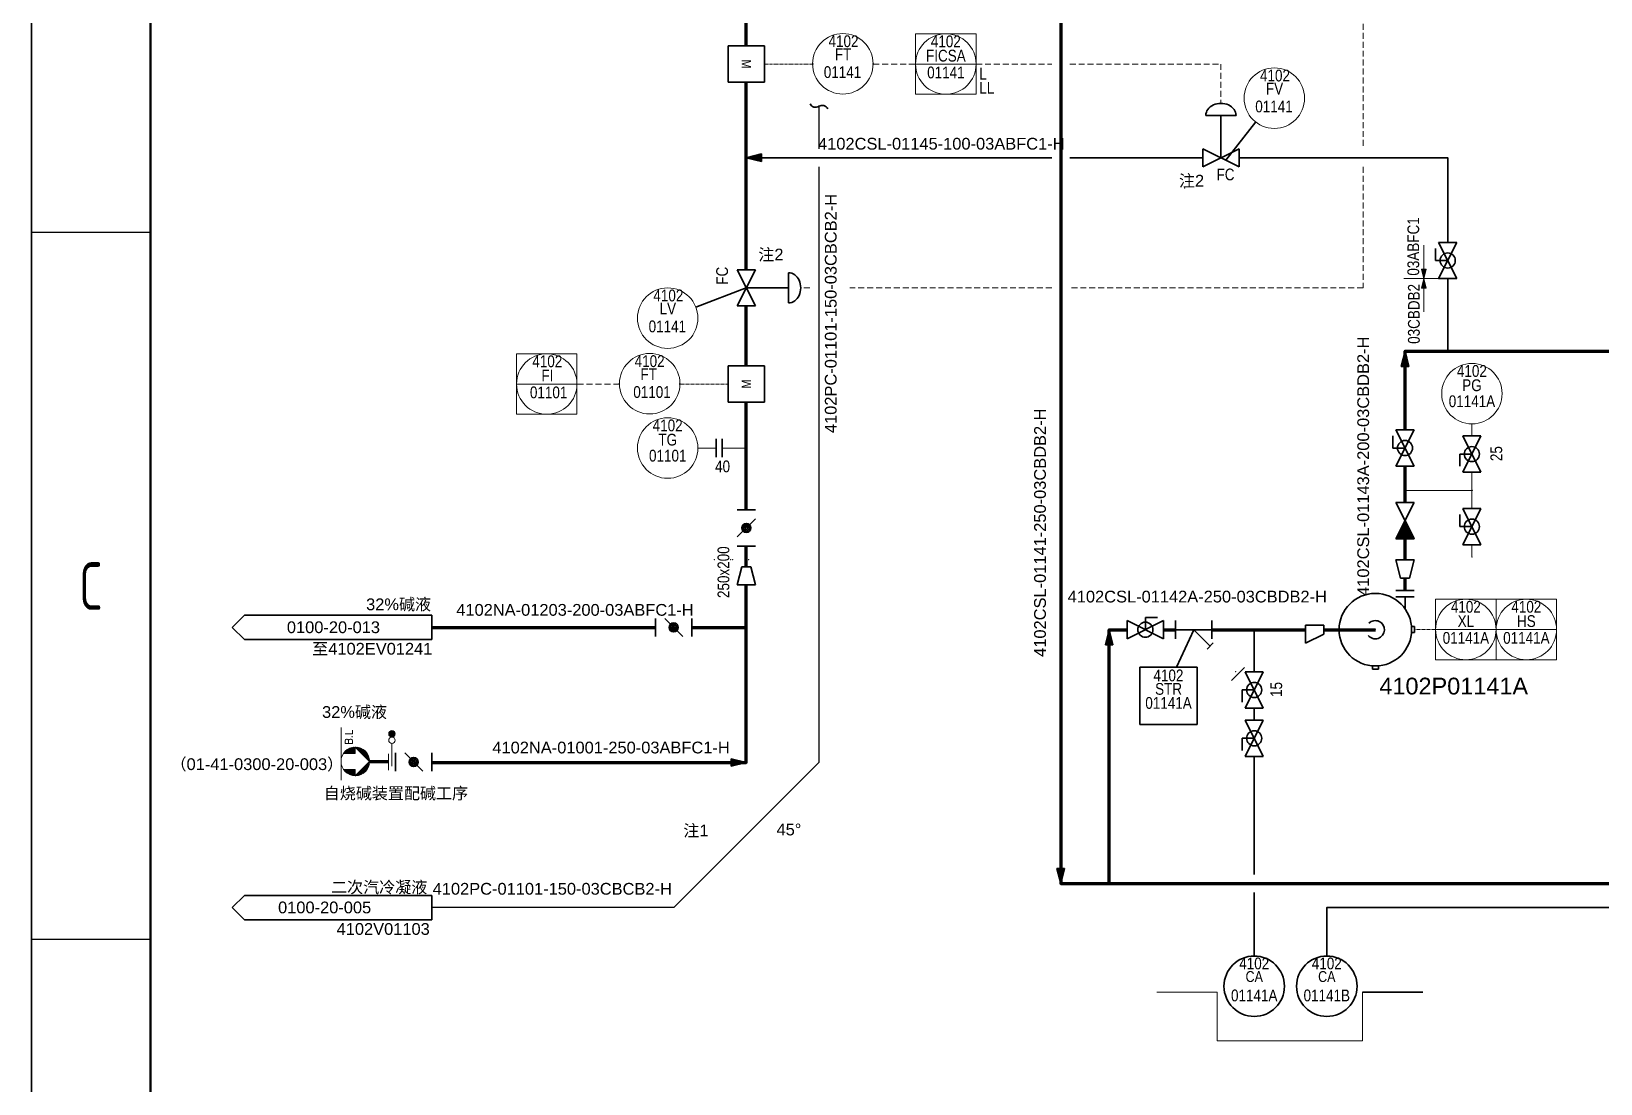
# Model space of a CAD drawing. Extents: x 757 to 8510, y -6585 to 527.
# Drawn here: x 1125.8 to 1455.3, y -753.4 to -532.4 of the extents above; entities that cross this region are included whole.
import ezdxf
from ezdxf.enums import TextEntityAlignment as Align

# ---------------------------------------------------------------- set-up
doc = ezdxf.new("R2010")
doc.units = 0
doc.header["$MEASUREMENT"] = 0
doc.linetypes.add('ELECTRIC', pattern=[0.1875, 0.125, -0.0625])
doc.layers.get('0').update_dxf_attribs({"linetype": 'CONTINUOUS'})
for name, color, linetype in [('10', 7, 'CONTINUOUS'), ('11', 7, 'CONTINUOUS'), ('12', 7, 'CONTINUOUS'), ('ConsistencyChecks', 7, 'CONTINUOUS'), ('Default', 6, 'CONTINUOUS'), ('Notes', 7, 'CONTINUOUS'), ('PUB_TITLE', 1, 'CONTINUOUS'), ('云线-1A', 6, 'CONTINUOUS'), ('图框', 92, 'CONTINUOUS')]:
    doc.layers.add(name, color=color, linetype=linetype)
doc.layers.add('TXT', color=9, linetype='CONTINUOUS', lineweight=0)
doc.styles.add('1', font='txt', dxfattribs={"bigfont": 'hztxt'})
doc.styles.add('Arial', font='arial.ttf')
doc.styles.add('Arial Narrow', font='ARIALN.TTF')
doc.styles.add('CD-Title Block', font='gbenor.shx', dxfattribs={"width": 0.8, "bigfont": 'gbcbig.shx'})
doc.styles.add('txt.shx', font='arial.ttf')

# ---------------------------------------------------------------- blocks, each defined once
blk = doc.blocks.new('HORIZ CENTRIFUGAL PUMP', base_point=(96.52, 116.84))
at = {"color": 0, "linetype": 'ByBlock', "lineweight": -2}
blk.add_circle((96.52, 116.84), 7.62, dxfattribs=at)
blk = doc.blocks.new('INSTRUMENT CONNECTOR')
at = {"color": 0, "linetype": 'ByBlock', "lineweight": -2}
for p, q in [((0, 0.635), (0.635, 0.635)), ((0, -0.635), (0, 0.635)), ((0.635, 0.635), (0.635, -0.635)), ((0.635, -0.635), (0, -0.635))]:
    blk.add_line(p, q, dxfattribs=at)
blk = doc.blocks.new('FLANGED NOZZLE-INTERNAL')
at = {"color": 0, "linetype": 'ByBlock', "lineweight": -2}
blk.add_arc((0, 0), 1.91, 45.5104, 321.6705, dxfattribs=at)
blk = doc.blocks.new('CHENGDA-FLANGED NOZZLE CONNECT TO TT')
at = {"color": 0, "linetype": 'ByBlock', "lineweight": -2}
for p, q in [((0, 0), (2.54, 0)), ((2.54, 0), (2.54, 1.905)), ((2.54, 1.905), (2.54, -1.905)), ((3.81, 1.905), (3.81, -1.905))]:
    blk.add_line(p, q, dxfattribs=at)
blk = doc.blocks.new('DISCR FIELD MOUNTED PT')
at = {"color": 0, "linetype": 'ByBlock', "lineweight": -2}
blk.add_circle((0, 0), 6.35, dxfattribs=at)
blk = doc.blocks.new('CHENGDA-DCS FUNC ACCESS IN PRIME LOC FOR PUMP', base_point=(1.27, 1.27))
at = {"color": 0, "linetype": 'ByBlock', "lineweight": -2}
for p, q in [((-5.08, 7.62), (7.62, 7.62)), ((-5.08, -5.08), (-5.08, 7.62)), ((7.62, 7.62), (7.62, -5.08)), ((-5.08, 1.27), (7.62, 1.27)), ((7.62, -5.08), (-5.08, -5.08))]:
    blk.add_line(p, q, dxfattribs=at)
blk.add_circle((1.27, 1.27), 6.35, dxfattribs=at)
blk = doc.blocks.new('DISCR FIELD MOUNTED TT')
at = {"color": 0, "linetype": 'ByBlock', "lineweight": -2}
blk.add_circle((0, 0), 6.35, dxfattribs=at)
blk = doc.blocks.new('DIAPHRAGM ACTUATOR')
at = {"color": 0, "linetype": 'ByBlock', "lineweight": -2}
for p, q in [((-3.175, 8.89), (3.175, 8.89)), ((0, 8.89), (0, 0))]:
    blk.add_line(p, q, dxfattribs=at)
blk.add_ellipse((0, 8.89), major_axis=(-3.175, 0), ratio=0.8, start_param=3.1415926, end_param=6.2831853, dxfattribs=at)
blk = doc.blocks.new('MAGNETIC FLOW INSTRUMENT__MIRROREDTEXT')
at = {"color": 0, "linetype": 'ByBlock', "lineweight": -2}
for p, q in [((-3.81, -3.81), (-3.81, 3.81)), ((-3.81, 3.81), (3.81, 3.81)), ((3.81, 3.81), (3.81, -3.81)), ((3.81, -3.81), (-3.81, -3.81))]:
    blk.add_line(p, q, dxfattribs=at)
at = {"color": 0, "linetype": 'ByBlock', "lineweight": -2, "extrusion": (0, 0, -1), "style": 'Arial', "width": 0.8}
blk.add_text('M', height=2.014, rotation=180, dxfattribs=at).set_placement((0.002, 0), align=Align.MIDDLE_CENTER)
blk = doc.blocks.new('CONCENTRIC')
at = {"color": 0, "linetype": 'ByBlock', "lineweight": -2}
for p, q in [((-1.905, -1.905), (-1.905, 1.905)), ((-1.905, 1.905), (1.905, 0.953)), ((1.905, 0.953), (1.905, -0.952)), ((1.905, -0.952), (-1.905, -1.905))]:
    blk.add_line(p, q, dxfattribs=at)
blk = doc.blocks.new('CHENGDA-SAMPLES')
at = {"color": 0, "linetype": 'ByBlock', "lineweight": -2}
blk.add_circle((0, 0), 6.35, dxfattribs=at)
blk = doc.blocks.new('ECCENTRIC')
at = {"color": 0, "linetype": 'ByBlock', "lineweight": -2}
for p, q in [((1.905, 0.953), (-1.905, 0.953)), ((-1.905, 0.953), (-1.905, -2.857)), ((1.905, -0.953), (1.905, 0.953)), ((-1.905, -2.857), (1.905, -0.953))]:
    blk.add_line(p, q, dxfattribs=at)
blk = doc.blocks.new('CHECK VALVE')
at = {"linetype": 'ByBlock', "lineweight": -2}
blk.add_hatch(color=0, dxfattribs=at).paths.add_polyline_path([(-3.81, 1.905), (-3.81, -1.905), (0, 0)])
at = {"color": 0, "linetype": 'ByBlock', "lineweight": -2}
for p, q in [((3.81, 1.905), (-3.81, -1.905)), ((-3.81, 1.905), (3.81, -1.905)), ((-3.81, -1.905), (-3.81, 1.905)), ((3.81, -1.905), (3.81, 1.905))]:
    blk.add_line(p, q, dxfattribs=at)
blk.add_lwpolyline([(-3.81, 1.905), (-3.81, -1.905), (0, 0)], close=True, dxfattribs=at)
blk = doc.blocks.new('Y STRAINER', base_point=(0.29, 0))
at = {"color": 0, "linetype": 'ByBlock', "lineweight": -2}
for p, q in [((-3.52, -1.91), (-3.52, 1.91)), ((3.74, -3.45), (0.29, 0)), ((4.1, 1.91), (4.1, -1.91)), ((4.1, 0), (-3.52, 0)), ((4.39, -2.79), (3.08, -4.1))]:
    blk.add_line(p, q, dxfattribs=at)
blk = doc.blocks.new('DOUBLE FLANGE')
at = {"color": 0, "linetype": 'ByBlock', "lineweight": -2}
for p, q in [((0, -1.905), (0, 1.905)), ((1.27, -1.905), (1.27, 1.905))]:
    blk.add_line(p, q, dxfattribs=at)
blk = doc.blocks.new('BALL VALVE')
at = {"color": 0, "linetype": 'ByBlock', "lineweight": -2}
for p, q in [((-3.81, 1.905), (-3.81, -1.905)), ((3.81, -1.905), (-3.81, 1.905)), ((-3.81, -1.905), (3.81, 1.905)), ((0, 0), (0, 2.54)), ((0, 2.54), (2.54, 2.54)), ((3.81, 1.905), (3.81, -1.905))]:
    blk.add_line(p, q, dxfattribs=at)
blk.add_circle((0, 0), 1.587, dxfattribs=at)
blk = doc.blocks.new('2 WAY GLOBE')
at = {"color": 0, "linetype": 'ByBlock', "lineweight": -2}
for p, q in [((3.81, 1.91), (-3.81, -1.91)), ((-3.81, 1.9), (3.81, -1.9)), ((-3.81, -1.91), (-3.81, 1.9)), ((3.81, -1.91), (3.81, 1.91))]:
    blk.add_line(p, q, dxfattribs=at)
blk = doc.blocks.new('OFF-DRAWING1', base_point=(-22.23, 0))
at = {"color": 0, "linetype": 'ByBlock', "lineweight": -2}
for p, q in [((-3.81, 2.54), (-43.18, 2.54)), ((-43.18, 2.54), (-43.18, -2.54)), ((-1.27, 0), (-3.81, 2.54)), ((-3.81, -2.54), (-1.27, 0)), ((-43.18, -2.54), (-3.81, -2.54))]:
    blk.add_line(p, q, dxfattribs=at)
blk = doc.blocks.new('FLANGE BLIND WITHOUT TAP', base_point=(0.306, 0))
at = {"color": 0, "linetype": 'ByBlock', "lineweight": -2}
blk.add_line((0.635, -1.905), (0.635, 1.905), dxfattribs=at)
blk = doc.blocks.new('BUTTERFLY VALVE')
at = {"color": 0, "linetype": 'ByBlock', "lineweight": -2}
for p, q in [((-3.81, 1.9), (-3.81, -1.9)), ((-1.89, 1.9), (1.91, -1.9)), ((3.81, 1.9), (3.81, -1.9))]:
    blk.add_line(p, q, dxfattribs=at)
for radius in [0.952, 0.648, 0.342]:
    blk.add_circle((0, 0), radius, dxfattribs=at)
blk = doc.blocks.new('A1图框_H')
at = {"layer": '图框', "linetype": 'Continuous'}
for p, q in [((-806, 287), (-831, 287)), ((-806, 138.5), (-831, 138.5))]:
    blk.add_line(p, q, dxfattribs=at)
blk.add_lwpolyline([(-831, 584), (10, 584), (10, -10), (-831, -10)], close=True, dxfattribs=at)
at = {"layer": '图框', "linetype": 'Continuous', "const_width": 0.5}
blk.add_lwpolyline([(-806, 574), (0, 574), (0, 0), (-806, 0)], close=True, dxfattribs=at)
at = {"layer": '图框', "linetype": 'Continuous', "style": 'CD-Title Block', "width": 0.8}
blk.add_text('C', height=10, dxfattribs=at).set_placement((-818.5, 212.75), align=Align.MIDDLE)

msp = doc.modelspace()

# ---------------------------------------------------------------- hatches: boundary and pattern name
at = {"layer": '11', "linetype": 'ByBlock'}
for points in [[(1275.9, -558.97), (1279.06, -559.75), (1279.06, -558.17)], [(1418.21, -582.35), (1417.71, -582.35), (1418.21, -584.35)], [(1418.21, -584.35), (1418.71, -582.35), (1418.21, -582.35)], [(1418.21, -584.35), (1417.71, -586.35), (1418.21, -586.35)], [(1418.21, -586.35), (1418.71, -586.35), (1418.21, -584.35)], [(1414.25, -599.61), (1413.47, -602.77), (1415.05, -602.77)], [(1352.1, -658.08), (1351.32, -661.24), (1352.9, -661.24)], [(1275.9, -685.97), (1272.74, -685.19), (1272.74, -686.77)], [(1341.94, -711.37), (1342.72, -708.21), (1341.14, -708.21)]]:
    msp.add_hatch(color=7, dxfattribs=at).paths.add_polyline_path(points)

# ---------------------------------------------------------------- linework, layer by layer
at = {"layer": '11', "color": 7, "linetype": 'Continuous', "lineweight": 35}
for p, q in [((1279.06, -558.17), (1275.9, -558.97)), ((1275.9, -558.97), (1279.06, -559.75)), ((1279.06, -559.75), (1279.06, -558.17)), ((1414.25, -599.61), (1413.47, -602.77)), ((1415.05, -602.77), (1414.25, -599.61)), ((1413.47, -602.77), (1415.05, -602.77)), ((1352.1, -658.08), (1351.32, -661.24)), ((1352.9, -661.24), (1352.1, -658.08)), ((1351.32, -661.24), (1352.9, -661.24)), ((1358.57, -677.96), (1358.57, -665.96)), ((1358.57, -665.96), (1370.57, -665.96)), ((1370.57, -665.96), (1370.57, -677.96)), ((1370.57, -677.96), (1358.57, -677.96)), ((1272.74, -685.19), (1272.74, -686.77)), ((1275.9, -685.97), (1272.74, -685.19)), ((1272.74, -686.77), (1275.9, -685.97)), ((1341.14, -708.21), (1341.94, -711.37)), ((1342.72, -708.21), (1341.14, -708.21)), ((1341.94, -711.37), (1342.72, -708.21))]:
    msp.add_line(p, q, dxfattribs=at)
at = {"layer": '11', "color": 7, "linetype": 'Continuous', "lineweight": 13}
for p, q in [((1418.21, -591.35), (1418.21, -577.35)), ((1417.71, -582.35), (1418.71, -586.35)), ((1418.71, -582.35), (1417.71, -582.35)), ((1417.71, -586.35), (1418.71, -582.35)), ((1414.01, -584.35), (1421.31, -584.35)), ((1417.71, -586.35), (1418.71, -586.35))]:
    msp.add_line(p, q, dxfattribs=at)
at = {"layer": '11', "color": 56, "linetype": 'Continuous', "lineweight": 70, "true_color": 0x808000}
for p, q in [((1209.86, -657.6), (1256.84, -657.6)), ((1264.46, -657.6), (1275.9, -657.6)), ((1196.78, -685.74), (1200.73, -685.74))]:
    msp.add_line(p, q, dxfattribs=at)
for points in [[(1275.9, -535.44), (1275.9, -327.83), (1316.54, -327.83)], [(1341.94, -513.25), (1341.94, -711.37), (1352.1, -711.37)], [(1275.9, -558.97), (1275.9, -543.09)], [(1275.9, -582.47), (1275.9, -558.97)], [(1275.9, -602.67), (1275.9, -590.09)], [(1414.25, -616.12), (1414.25, -599.61), (1423.22, -599.61)], [(1423.22, -599.61), (1453.7, -599.61)], [(1453.7, -599.61), (1468.94, -599.61)], [(1275.9, -619.93), (1275.9, -610.29)], [(1275.9, -632.9), (1275.9, -619.93)], [(1414.25, -628.82), (1414.25, -623.74)], [(1414.25, -631.36), (1414.25, -628.82)], [(1414.25, -643.42), (1414.25, -638.98)], [(1275.9, -644.85), (1275.9, -640.52)], [(1209.86, -685.97), (1275.9, -685.97), (1275.9, -648.66)], [(1414.25, -649.88), (1414.25, -647.23)], [(1352.1, -711.37), (1458.78, -711.37), (1458.78, -658.03), (1462.59, -658.03)], [(1352.1, -711.37), (1352.1, -658.08), (1355.91, -658.08)], [(1363.53, -658.08), (1366.06, -658.08)], [(1373.68, -658.08), (1382.58, -658.08)], [(1382.58, -658.08), (1393.37, -658.08)], [(1397.18, -658.08), (1408.02, -658.08)]]:
    msp.add_lwpolyline(points, dxfattribs=at)
at = {"layer": '11', "color": 30, "linetype": 'Continuous', "lineweight": 25, "true_color": 0xff8000}
for points in [[(1291.14, -548.16), (1291.14, -557.07)], [(1291.14, -560.87), (1291.14, -685.97), (1260.66, -716.45), (1209.86, -716.45)]]:
    msp.add_lwpolyline(points, dxfattribs=at)
at = {"layer": '11', "color": 7, "linetype": 'Continuous', "lineweight": 0}
for points in [[(1275.9, -558.97), (1279.06, -559.75), (1279.06, -558.17)], [(1418.21, -582.35), (1417.71, -582.35), (1418.21, -584.35)], [(1418.21, -584.35), (1418.71, -582.35), (1418.21, -582.35)], [(1418.21, -584.35), (1417.71, -586.35), (1418.21, -586.35)], [(1418.21, -586.35), (1418.71, -586.35), (1418.21, -584.35)], [(1414.25, -599.61), (1413.47, -602.77), (1415.05, -602.77)], [(1352.1, -658.08), (1351.32, -661.24), (1352.9, -661.24)], [(1275.9, -685.97), (1272.74, -685.19), (1272.74, -686.77)], [(1341.94, -711.37), (1342.72, -708.21), (1341.14, -708.21)]]:
    msp.add_lwpolyline(points, close=True, dxfattribs=at)
at = {"layer": '11', "color": 56, "linetype": 'Continuous', "lineweight": 35, "true_color": 0x808000}
for points in [[(1340.04, -558.97), (1275.9, -558.97)], [(1371.78, -558.97), (1343.84, -558.97)], [(1423.22, -576.73), (1423.22, -558.97), (1379.4, -558.97)], [(1423.22, -599.61), (1423.22, -584.28)], [(1382.58, -658.08), (1382.58, -666.92)], [(1382.58, -674.54), (1382.58, -677.08)], [(1382.58, -684.7), (1382.58, -709.47)], [(1489.26, -684.7), (1489.26, -716.45), (1397.82, -716.45), (1397.82, -726.61)], [(1382.58, -713.27), (1382.58, -726.61)]]:
    msp.add_lwpolyline(points, dxfattribs=at)
at = {"layer": '11', "color": 7, "linetype": 'Continuous', "lineweight": 35}
msp.add_lwpolyline([(1366.28, -665.96), (1369.87, -658.08)], dxfattribs=at)
for centre, start, end in [((1290.45, -547.09), 203.8366, 302.765), ((1291.83, -549.23), 23.8366, 122.765)]:
    msp.add_arc(centre, 1.27, start, end, dxfattribs=at)
for p in [(1275.9, -558.97), (1275.9, -619.93), (1414.25, -628.82), (1382.58, -658.08)]:
    msp.add_point(p, dxfattribs=at)
at = {"layer": '12', "color": 7, "linetype": 'Continuous', "lineweight": 35}
for p, q in [((1289.86, -539.28), (1289.86, -539.16)), ((1289.86, -539.28), (1289.86, -539.41)), ((1302.57, -539.28), (1302.57, -539.16)), ((1302.57, -539.28), (1302.57, -539.41)), ((1249.23, -606.48), (1249.23, -606.35)), ((1261.94, -606.48), (1261.94, -606.35)), ((1249.23, -606.48), (1249.23, -606.6)), ((1261.94, -606.48), (1261.94, -606.6))]:
    msp.add_line(p, q, dxfattribs=at)
at = {"layer": '12', "color": 96, "linetype": 'ELECTRIC', "lineweight": 18, "ltscale": 10, "true_color": 0x008000}
for points in [[(1405.44, -519.6), (1405.44, -557.07)], [(1302.57, -539.28), (1311.46, -539.28)], [(1324.16, -539.28), (1340.04, -539.28)], [(1343.84, -539.28), (1375.59, -539.28), (1375.59, -547.54)], [(1405.44, -560.87), (1405.44, -586.28), (1343.84, -586.28)], [(1289.24, -586.28), (1287.33, -586.28)], [(1340.04, -586.28), (1297.68, -586.28)], [(1249.23, -606.48), (1240.34, -606.48)]]:
    msp.add_lwpolyline(points, dxfattribs=at)
at = {"layer": '12', "color": 96, "linetype": 'ELECTRIC', "lineweight": 18, "true_color": 0x008000}
for points in [[(1279.71, -539.28), (1289.86, -539.28)], [(1272.09, -606.48), (1261.94, -606.48)], [(1416.27, -658.03), (1420.68, -658.03)]]:
    msp.add_lwpolyline(points, dxfattribs=at)
at = {"layer": '12', "color": 7, "linetype": 'Continuous', "lineweight": 35}
for points in [[(1382.89, -551.45), (1376.61, -559.48)], [(1265.32, -590.36), (1275.9, -586.28)]]:
    msp.add_lwpolyline(points, dxfattribs=at)
at = {"layer": '12', "color": 96, "linetype": 'Continuous', "lineweight": 18, "true_color": 0x008000}
for points in [[(1428.3, -617.39), (1428.3, -614.85)], [(1269.55, -619.93), (1265.74, -619.93)], [(1275.9, -619.93), (1270.82, -619.93)], [(1428.3, -625.01), (1428.3, -628.82)], [(1428.3, -628.82), (1414.25, -628.82)], [(1428.3, -628.82), (1428.3, -632.63)], [(1428.3, -640.25), (1428.3, -642.79)]]:
    msp.add_lwpolyline(points, dxfattribs=at)
at = {"layer": '12', "color": 7, "linetype": 'Continuous', "lineweight": 13}
for centre in [(1296.18, -539.23), (1386.8, -546.45), (1259.39, -592.64), (1255.62, -606.42)]:
    msp.add_circle(centre, 6.35, dxfattribs=at)
at = {"layer": '12', "color": 7, "linetype": 'Continuous', "lineweight": 35}
msp.add_point((1428.3, -628.82), dxfattribs=at)
at = {"layer": 'ConsistencyChecks', "color": 7, "linetype": 'Continuous', "lineweight": 9}
for p in [(1279.71, -539.28), (1289.86, -539.28), (1302.57, -539.28), (1311.46, -539.28), (1324.16, -539.28), (1291.14, -548.16), (1375.59, -547.54), (1275.9, -558.97), (1275.9, -558.97), (1275.9, -558.97), (1371.78, -558.97), (1375.59, -558.97), (1379.4, -558.97), (1379.4, -558.97), (1407.18, -558.97), (1367.97, -565.32), (1275.9, -582.47), (1275.9, -586.28), (1287.33, -586.28), (1275.9, -590.09), (1227.64, -606.48), (1240.34, -606.48), (1249.23, -606.48), (1261.94, -606.48), (1272.09, -606.48), (1414.25, -616.12), (1428.3, -614.85), (1428.3, -617.39), (1265.74, -619.93), (1269.55, -619.93), (1270.82, -619.93), (1275.9, -619.93), (1275.9, -619.93), (1275.9, -619.93), (1414.25, -623.74), (1428.3, -625.01), (1414.25, -628.82), (1414.25, -628.82), (1414.25, -628.82), (1428.3, -628.82), (1428.3, -628.82), (1428.3, -628.82), (1414.25, -631.36), (1428.3, -632.63), (1275.9, -632.9), (1414.25, -638.98), (1428.3, -640.25), (1269.2, -643.37), (1272.62, -643.37), (1273.01, -643.37), (1276.43, -643.37), (1414.25, -643.42), (1414.25, -647.23), (1414.25, -649.88), (1414.25, -653.69), (1355.91, -658.08), (1363.53, -658.08), (1366.06, -658.08), (1373.68, -658.08), (1382.58, -658.08), (1382.58, -658.08), (1382.58, -658.08), (1393.37, -658.08), (1397.18, -658.08), (1416.27, -658.03), (1420.68, -658.03), (1433.38, -658.03), (1433.38, -658.03), (1373.32, -661.53), (1378.71, -666.92), (1382.58, -666.92), (1408.02, -666.33), (1382.58, -674.54), (1382.58, -677.08), (1382.58, -684.7), (1202.23, -685.87), (1209.85, -685.87), (1209.86, -716.45)]:
    msp.add_point(p, dxfattribs=at)
at = {"layer": 'ConsistencyChecks', "color": 5, "linetype": 'Continuous', "lineweight": 9}
for p in [(1428.3, -642.79), (1408.02, -658.08), (1408.02, -658.08), (1415.64, -658.03), (1373.32, -661.53), (1408.02, -665.7), (1378.71, -666.92), (1202.24, -685.87), (1209.86, -685.87), (1382.58, -726.61), (1397.82, -726.61), (1376.23, -732.96), (1388.93, -732.96), (1391.47, -732.96), (1404.17, -732.96), (1382.58, -739.31), (1397.82, -739.31)]:
    msp.add_point(p, dxfattribs=at)
at = {"layer": 'Notes', "color": 7, "linetype": 'Continuous', "lineweight": 0}
for p, q in [((1374.83, -734.23), (1362.13, -734.23)), ((1374.83, -744.39), (1374.83, -734.23)), ((1418.01, -734.23), (1405.31, -734.23)), ((1405.31, -734.23), (1405.31, -744.39)), ((1405.31, -744.39), (1374.83, -744.39))]:
    msp.add_line(p, q, dxfattribs=at)
at = {"layer": 'Notes', "color": 7, "linetype": 'Continuous', "lineweight": 35}
msp.add_line((1405.31, -734.23), (1418.01, -734.23), dxfattribs=at)
at = {"layer": 'PUB_TITLE', "color": 2}
msp.add_lwpolyline([(1125.75, -277.65), (1966.75, -277.65), (1966.75, -871.65), (1125.75, -871.65)], close=True, dxfattribs=at)
at = {"layer": 'TXT', "color": 0, "linetype": 'Continuous'}
for p, q in [((1190.78, -678.61), (1190.78, -689.71)), ((1200.86, -680.21), (1200.86, -679.68)), ((1200.92, -680.32), (1200.92, -679.57)), ((1200.97, -680.39), (1200.97, -679.5)), ((1201.03, -680.45), (1201.03, -679.44)), ((1201.09, -680.49), (1201.09, -679.4)), ((1201.14, -680.53), (1201.14, -679.36)), ((1201.2, -680.56), (1201.2, -679.33)), ((1201.26, -680.58), (1201.26, -679.31)), ((1201.31, -680.6), (1201.31, -679.29)), ((1201.37, -680.61), (1201.37, -679.28)), ((1201.42, -680.62), (1201.42, -679.27)), ((1201.48, -680.62), (1201.48, -679.27)), ((1201.48, -681.97), (1201.48, -686.77)), ((1201.54, -680.62), (1201.54, -679.27)), ((1201.59, -680.61), (1201.59, -679.28)), ((1201.65, -680.6), (1201.65, -679.29)), ((1201.71, -680.58), (1201.71, -679.31)), ((1201.76, -680.56), (1201.76, -679.33)), ((1201.82, -680.53), (1201.82, -679.36)), ((1201.87, -680.49), (1201.87, -679.4)), ((1201.93, -680.45), (1201.93, -679.44)), ((1201.99, -680.39), (1201.99, -679.5)), ((1202.04, -680.32), (1202.04, -679.57)), ((1202.1, -680.21), (1202.1, -679.68)), ((1191.28, -684.07), (1193.78, -684.07)), ((1191.36, -683.95), (1191.99, -683.33)), ((1191.39, -684.07), (1192.38, -683.09)), ((1191.53, -684.07), (1192.64, -682.96)), ((1191.67, -684.07), (1192.86, -682.88)), ((1191.82, -684.07), (1193.06, -682.82)), ((1191.96, -684.07), (1193.24, -682.79)), ((1192.1, -684.07), (1193.41, -682.76)), ((1192.24, -684.07), (1193.56, -682.75)), ((1192.38, -684.07), (1193.71, -682.74)), ((1192.52, -684.07), (1193.78, -682.82)), ((1192.66, -684.07), (1193.78, -682.96)), ((1192.81, -684.07), (1193.78, -683.1)), ((1192.95, -684.07), (1193.78, -683.24)), ((1193.09, -684.07), (1193.78, -683.38)), ((1193.23, -684.07), (1193.78, -683.52)), ((1193.37, -684.07), (1193.78, -683.66)), ((1193.51, -684.07), (1193.78, -683.81)), ((1193.65, -684.07), (1193.78, -683.95)), ((1193.78, -682.74), (1196.78, -685.74)), ((1193.78, -682.74), (1193.78, -684.07)), ((1193.82, -682.78), (1193.85, -682.74)), ((1193.89, -682.85), (1193.99, -682.75)), ((1193.96, -682.92), (1194.12, -682.76)), ((1194.03, -682.99), (1194.24, -682.77)), ((1194.1, -683.06), (1194.36, -682.8)), ((1194.17, -683.13), (1194.48, -682.82)), ((1194.24, -683.2), (1194.59, -682.85)), ((1194.31, -683.27), (1194.7, -682.88)), ((1194.38, -683.34), (1194.8, -682.92)), ((1194.45, -683.41), (1194.91, -682.96)), ((1194.52, -683.48), (1195.01, -683)), ((1194.59, -683.55), (1195.1, -683.05)), ((1194.66, -683.63), (1195.2, -683.09)), ((1194.73, -683.7), (1195.29, -683.14)), ((1194.81, -683.77), (1195.37, -683.2)), ((1194.88, -683.84), (1195.46, -683.25)), ((1194.95, -683.91), (1195.54, -683.31)), ((1195.02, -683.98), (1195.62, -683.37)), ((1195.09, -684.05), (1195.7, -683.44)), ((1195.16, -684.12), (1195.78, -683.5)), ((1195.23, -684.19), (1195.85, -683.57)), ((1195.3, -684.26), (1195.92, -683.64)), ((1195.37, -684.33), (1195.99, -683.71)), ((1195.44, -684.4), (1196.06, -683.79)), ((1195.51, -684.47), (1196.12, -683.87)), ((1195.58, -684.54), (1196.18, -683.95)), ((1195.65, -684.61), (1196.24, -684.03)), ((1195.72, -684.69), (1196.3, -684.11)), ((1195.8, -684.76), (1196.35, -684.2)), ((1195.87, -684.83), (1196.4, -684.29)), ((1195.94, -684.9), (1196.45, -684.38)), ((1196.01, -684.97), (1196.5, -684.48)), ((1196.08, -685.04), (1196.54, -684.58)), ((1196.15, -685.11), (1196.58, -684.68)), ((1196.22, -685.18), (1196.62, -684.78)), ((1196.29, -685.25), (1196.65, -684.89)), ((1196.36, -685.32), (1196.68, -685)), ((1196.43, -685.39), (1196.71, -685.11)), ((1196.5, -685.46), (1196.73, -685.23)), ((1196.57, -685.53), (1196.75, -685.36)), ((1196.64, -685.6), (1196.77, -685.48)), ((1200.73, -687.6), (1200.73, -684.15)), ((1202.23, -687.6), (1202.23, -684.15)), ((1191.28, -687.41), (1193.78, -687.41)), ((1191.29, -687.42), (1191.31, -687.41)), ((1191.35, -687.5), (1191.45, -687.41)), ((1191.41, -687.58), (1191.59, -687.41)), ((1191.48, -687.66), (1191.73, -687.41)), ((1191.54, -687.74), (1191.87, -687.41)), ((1191.61, -687.81), (1192.01, -687.41)), ((1191.68, -687.88), (1192.16, -687.41)), ((1191.75, -687.95), (1192.3, -687.41)), ((1191.83, -688.02), (1192.44, -687.41)), ((1191.9, -688.08), (1192.58, -687.41)), ((1191.98, -688.14), (1192.72, -687.41)), ((1192.07, -688.2), (1192.86, -687.41)), ((1192.15, -688.26), (1193, -687.41)), ((1192.24, -688.31), (1193.15, -687.41)), ((1192.33, -688.36), (1193.29, -687.41)), ((1192.42, -688.41), (1193.43, -687.41)), ((1192.52, -688.46), (1193.57, -687.41)), ((1192.61, -688.5), (1193.71, -687.41)), ((1192.72, -688.54), (1193.78, -687.48)), ((1192.82, -688.58), (1193.78, -687.62)), ((1192.93, -688.61), (1193.78, -687.76)), ((1193.04, -688.65), (1193.78, -687.91)), ((1193.15, -688.67), (1193.78, -688.05)), ((1193.27, -688.69), (1193.78, -688.19)), ((1193.39, -688.71), (1193.78, -688.33)), ((1193.52, -688.73), (1193.78, -688.47)), ((1193.65, -688.74), (1193.78, -688.61)), ((1196.78, -685.74), (1193.78, -688.74)), ((1193.78, -687.41), (1193.78, -688.74)), ((1193.79, -688.74), (1196.78, -685.75)), ((1193.94, -688.73), (1196.77, -685.9)), ((1194.09, -688.72), (1196.76, -686.05)), ((1194.26, -688.7), (1196.74, -686.22)), ((1194.43, -688.67), (1196.7, -686.39)), ((1194.62, -688.62), (1196.66, -686.58)), ((1194.84, -688.55), (1196.58, -686.8)), ((1195.08, -688.44), (1196.48, -687.04)), ((1195.41, -688.26), (1196.3, -687.37)), ((1196.71, -685.68), (1196.77, -685.62))]:
    msp.add_line(p, q, dxfattribs=at)
for centre, radius in [((1201.48, -679.95), 0.675), ((1201.48, -681.3), 0.675), ((1193.78, -685.74), 3)]:
    msp.add_circle(centre, radius, dxfattribs=at)
at = {"layer": '云线-1A', "color": 1, "lineweight": 35}
msp.add_line((1125.75, -2718.9), (1125.75, 18.8), dxfattribs=at)

# ---------------------------------------------------------------- block references
at = {"layer": '10', "color": 16, "linetype": 'Continuous', "lineweight": 35, "true_color": 0x800000}
msp.add_blockref('HORIZ CENTRIFUGAL PUMP', (1408.02, -658.08), dxfattribs=at)
at = {"layer": '10', "color": 16, "linetype": 'Continuous', "lineweight": 35, "true_color": 0x800000, "xscale": -1}
for name, p, rotation in [('CHENGDA-FLANGED NOZZLE CONNECT TO TT', (1414.25, -653.69), 269.9999999999941), ('INSTRUMENT CONNECTOR', (1415.64, -658.03), 180), ('INSTRUMENT CONNECTOR', (1408.02, -665.7), 90.00000000000593)]:
    msp.add_blockref(name, p, dxfattribs=dict(at, rotation=rotation))
msp.add_blockref('FLANGED NOZZLE-INTERNAL', (1408.02, -658.08), dxfattribs=at)
at = {"layer": '11', "color": 56, "linetype": 'Continuous', "lineweight": 35, "true_color": 0x808000}
for name, p, rotation in [('BALL VALVE', (1423.22, -580.54), 90.00000000000594), ('BALL VALVE', (1414.25, -619.93), 90.00000000000594), ('DOUBLE FLANGE', (1270.82, -619.93), 180.0000000000119), ('CHECK VALVE', (1414.25, -635.17), 90.00000000000594), ('BALL VALVE', (1428.3, -636.44), 90.00000000000594), ('BUTTERFLY VALVE', (1275.9, -636.71), 90.00000000001187), ('CONCENTRIC', (1275.9, -646.75), 90.00000000001187), ('CONCENTRIC', (1414.25, -645.33), 269.9999999999941), ('FLANGE BLIND WITHOUT TAP', (1378.94, -667.15), 315.0000000000473)]:
    msp.add_blockref(name, p, dxfattribs=dict(at, rotation=rotation))
at = {"layer": '11', "color": 56, "linetype": 'Continuous', "lineweight": 35, "true_color": 0x808000, "xscale": -1, "rotation": 90.00000000000593}
for p in [(1428.3, -621.2), (1382.58, -670.73), (1382.58, -680.89)]:
    msp.add_blockref('BALL VALVE', p, dxfattribs=at)
at = {"layer": '11', "color": 56, "linetype": 'Continuous', "lineweight": 35, "true_color": 0x808000, "xscale": -1}
for name, p in [('OFF-DRAWING1', (1188.91, -657.6)), ('OFF-DRAWING1', (1188.91, -716.45)), ('CHENGDA-SAMPLES', (1397.82, -732.96))]:
    msp.add_blockref(name, p, dxfattribs=at)
at = {"layer": '11', "color": 56, "linetype": 'Continuous', "lineweight": 35, "true_color": 0x808000}
for name, p in [('BUTTERFLY VALVE', (1260.65, -657.61)), ('BALL VALVE', (1359.72, -658.08)), ('Y STRAINER', (1369.87, -658.08)), ('ECCENTRIC', (1395.28, -658.08)), ('BUTTERFLY VALVE', (1206.04, -685.87)), ('CHENGDA-SAMPLES', (1382.58, -732.96))]:
    msp.add_blockref(name, p, dxfattribs=at)
at = {"layer": '12', "color": 96, "linetype": 'Continuous', "lineweight": 18, "true_color": 0x008000}
for name, p in [('CHENGDA-DCS FUNC ACCESS IN PRIME LOC FOR PUMP', (1317.81, -539.28)), ('DISCR FIELD MOUNTED PT', (1428.3, -608.5)), ('DISCR FIELD MOUNTED TT', (1259.39, -619.93)), ('CHENGDA-DCS FUNC ACCESS IN PRIME LOC FOR PUMP', (1427.03, -658.03)), ('CHENGDA-DCS FUNC ACCESS IN PRIME LOC FOR PUMP', (1439.73, -658.03))]:
    msp.add_blockref(name, p, dxfattribs=at)
at = {"layer": '12', "color": 96, "linetype": 'Continuous', "lineweight": 35, "true_color": 0x008000, "xscale": -1}
for name, p, rotation in [('MAGNETIC FLOW INSTRUMENT__MIRROREDTEXT', (1275.9, -539.28), 90.00000000000593), ('2 WAY GLOBE', (1375.59, -558.97), 180)]:
    msp.add_blockref(name, p, dxfattribs=dict(at, rotation=rotation))
at = {"layer": '12', "color": 96, "linetype": 'Continuous', "lineweight": 35, "true_color": 0x008000}
msp.add_blockref('DIAPHRAGM ACTUATOR', (1375.59, -558.97), dxfattribs=at)
for name, p, rotation in [('2 WAY GLOBE', (1275.9, -586.28), 90.00000000000594), ('DIAPHRAGM ACTUATOR', (1275.9, -586.28), 269.9999999999941), ('MAGNETIC FLOW INSTRUMENT__MIRROREDTEXT', (1275.9, -606.48), 269.9999999999941)]:
    msp.add_blockref(name, p, dxfattribs=dict(at, rotation=rotation))
at = {"layer": '12', "color": 96, "linetype": 'Continuous', "lineweight": 18, "true_color": 0x008000, "xscale": -1}
msp.add_blockref('CHENGDA-DCS FUNC ACCESS IN PRIME LOC FOR PUMP', (1233.99, -606.48), dxfattribs=at)
at = {"layer": '图框', "linetype": 'Continuous'}
msp.add_blockref('A1图框_H', (1956.75, -861.65), dxfattribs=at)

# ---------------------------------------------------------------- texts
at = {"layer": '10', "color": 7, "style": 'Arial'}
msp.add_text('4102P01141A', height=3.5278, dxfattribs=at).set_placement((1424.48, -669.92), align=Align.MIDDLE_CENTER)
at = {"layer": '11', "color": 7, "style": 'Arial'}
for s, p in [('4102CSL-01145-100-03ABFC1-H', (1316.86, -557.25)), ('4102CSL-01142A-250-03CBDB2-H', (1370.62, -652.36)), ('4102NA-01203-200-03ABFC1-H', (1239.92, -655.15)), ('4102NA-01001-250-03ABFC1-H', (1247.5, -684.06)), ('4102PC-01101-150-03CBCB2-H', (1235.15, -713.73))]:
    msp.add_text(s, height=2.4694, dxfattribs=at).set_placement(p, align=Align.CENTER)
at = {"layer": '11', "color": 7}
for s, height, style, p in [('4102PC-01101-150-03CBCB2-H', 2.4694, 'Arial', (1294.87, -591.67)), ('03ABFC1', 2.469, 'Arial Narrow', (1417.22, -577.59)), ('03CBDB2', 2.469, 'Arial Narrow', (1417.34, -591.76)), ('4102CSL-01143A-200-03CBDB2-H', 2.4694, 'Arial', (1406.7, -623.75)), ('4102CSL-01141-250-03CBDB2-H', 2.4694, 'Arial', (1338.82, -637.71))]:
    msp.add_text(s, height=height, rotation=90, dxfattribs=dict(at, style=style)).set_placement(p, align=Align.CENTER)
for s, height, style, p in [('40', 2.469, 'Arial Narrow', (1270.92, -623.78)), ('32%%%碱液', 2.469, 'txt.shx', (1202.87, -652.75)), ('0100-20-013', 2.4694, 'Arial', (1189.19, -657.56)), ('至4102EV01241', 2.4694, 'txt.shx', (1197.35, -662.08)), ('4102', 2.469, 'Arial Narrow', (1364.56, -667.68)), ('01141A', 2.469, 'Arial Narrow', (1364.58, -673.46)), ('STR', 2.469, 'Arial Narrow', (1364.59, -670.51)), ('32%%%碱液', 2.469, 'txt.shx', (1193.62, -675.36)), ('（01-41-0300-20-003）', 2.4694, 'txt.shx', (1173.11, -686.32)), ('自烧碱装置配碱工序', 2.469, 'txt.shx', (1202.31, -692.43)), ('二次汽冷凝液', 2.469, 'txt.shx', (1198.79, -712.16)), ('0100-20-005', 2.4694, 'Arial', (1187.34, -716.41)), ('4102V01103', 2.469, 'txt.shx', (1199.64, -720.93)), ('4102', 2.469, 'Arial Narrow', (1382.58, -728.17)), ('4102', 2.469, 'Arial Narrow', (1397.82, -728.17)), ('CA', 2.293, 'Arial Narrow', (1382.58, -730.92)), ('CA', 2.293, 'Arial Narrow', (1397.82, -730.92)), ('01141A', 2.469, 'Arial Narrow', (1382.58, -734.89)), ('01141B', 2.469, 'Arial Narrow', (1397.82, -734.89))]:
    msp.add_text(s, height=height, dxfattribs=dict(at, style=style)).set_placement(p, align=Align.MIDDLE_CENTER)
at = {"layer": '11', "color": 7, "style": 'Arial Narrow'}
for s, p in [('25', (1433.42, -621.1)), ('250x200', (1271.1, -646)), ('15', (1387.2, -670.63))]:
    msp.add_text(s, height=2.469, rotation=90, dxfattribs=at).set_placement(p, align=Align.MIDDLE_CENTER)
at = {"layer": '12', "color": 7, "style": 'Arial Narrow'}
for s, p in [('4102', (1296.32, -534.49)), ('4102 ', (1318.2, -534.52)), ('FT', (1296.22, -537.24)), ('FICSA ', (1318.21, -537.52)), ('01141', (1296.11, -540.97)), ('01141', (1317.82, -541.05)), ('4102', (1386.94, -541.7)), ('FV', (1386.84, -544.45)), ('01141', (1386.73, -548.19)), ('FC', (1376.55, -562.47)), ('4102', (1259.53, -587.89)), ('LV', (1259.42, -590.64)), ('01141', (1259.32, -594.38)), ('4102 ', (1234.5, -601.71)), ('4102', (1255.6, -601.68)), ('4102 ', (1428.69, -603.74)), ('FI', (1234.13, -604.71)), ('FT', (1255.4, -604.43)), ('PG ', (1428.7, -606.74)), ('01101', (1234.39, -608.24)), ('01101', (1256.1, -608.16)), ('01141A', (1428.31, -610.1)), ('4102 ', (1259.78, -615.17)), ('TG ', (1259.79, -618.17)), ('01101', (1259.4, -621.53)), ('4102 ', (1427.42, -653.27)), ('4102 ', (1440.12, -653.27)), ('XL ', (1427.43, -656.27)), ('HS ', (1440.13, -656.27)), ('01141A', (1427.04, -659.8)), ('01141A', (1439.74, -659.8))]:
    msp.add_text(s, height=2.469, dxfattribs=at).set_placement(p, align=Align.MIDDLE_CENTER)
for s, p in [('L', (1324.81, -541.28)), ('LL', (1324.81, -544.28))]:
    msp.add_text(s, height=2.5, dxfattribs=at).set_placement(p, align=Align.MIDDLE_LEFT)
msp.add_text('FC', height=2.469, rotation=90, dxfattribs=at).set_placement((1270.82, -583.74), align=Align.MIDDLE_CENTER)
at = {"layer": 'Default', "color": 7, "style": 'txt.shx'}
for s, p in [('注2', (1366.77, -563.78)), ('注2', (1278.43, -579.29)), ('注1', (1262.68, -700.26)), ('45°', (1282.25, -700.04))]:
    msp.add_text(s, height=2.469, dxfattribs=at).set_placement(p, align=Align.MIDDLE_LEFT)
at = {"layer": 'TXT', "color": 0, "linetype": 'Continuous', "style": '1'}
msp.add_text('B.L', height=1.5, rotation=90, dxfattribs=at).set_placement((1193.17, -682.22))

doc.saveas('drawing.dxf')
